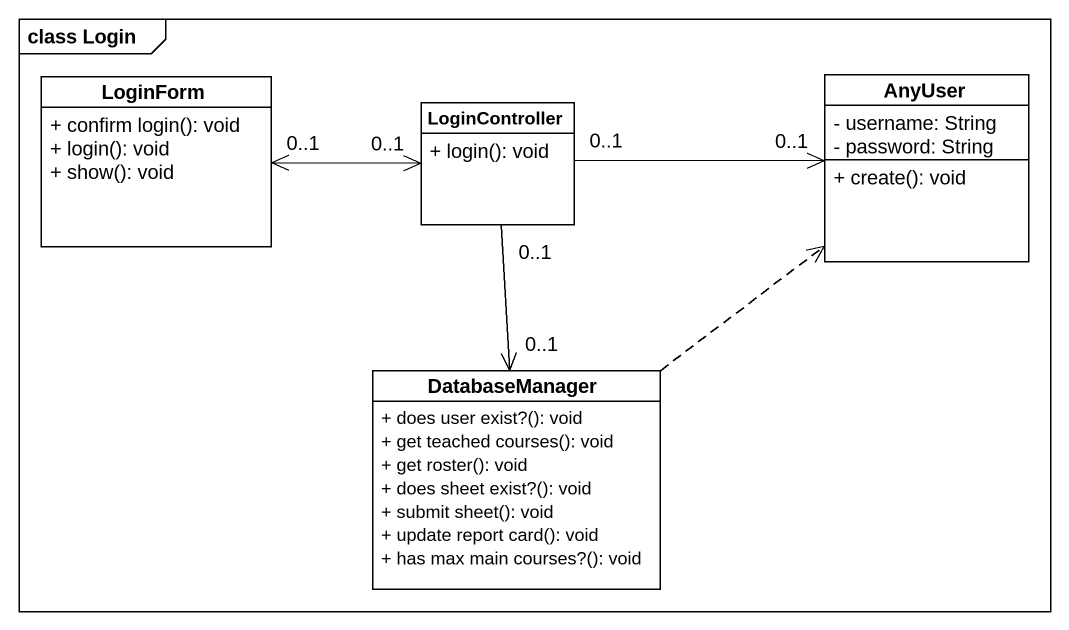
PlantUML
@startuml
mainframe class Login
hide circle
hide empty members
skinparam classAttributeIconSize 0
class LoginForm {
  + confirm login(): void
  + login(): void
  + show(): void
}
class AnyUser {
  - username: String
  - password: String
  + create(): void
}
class LoginController {
  + login(): void
}
class DatabaseManager {
  + does user exist?(): void
  + get teached courses(): void
  + get roster(): void
  + does sheet exist?(): void
  + submit sheet(): void
  + update report card(): void
  + has max main courses?(): void
}
LoginForm "0..1" <-right-> "0..1" LoginController
LoginController "0..1" -right-> "0..1" AnyUser
LoginController "0..1" --> "0..1" DatabaseManager
DatabaseManager .up.> AnyUser
@enduml
